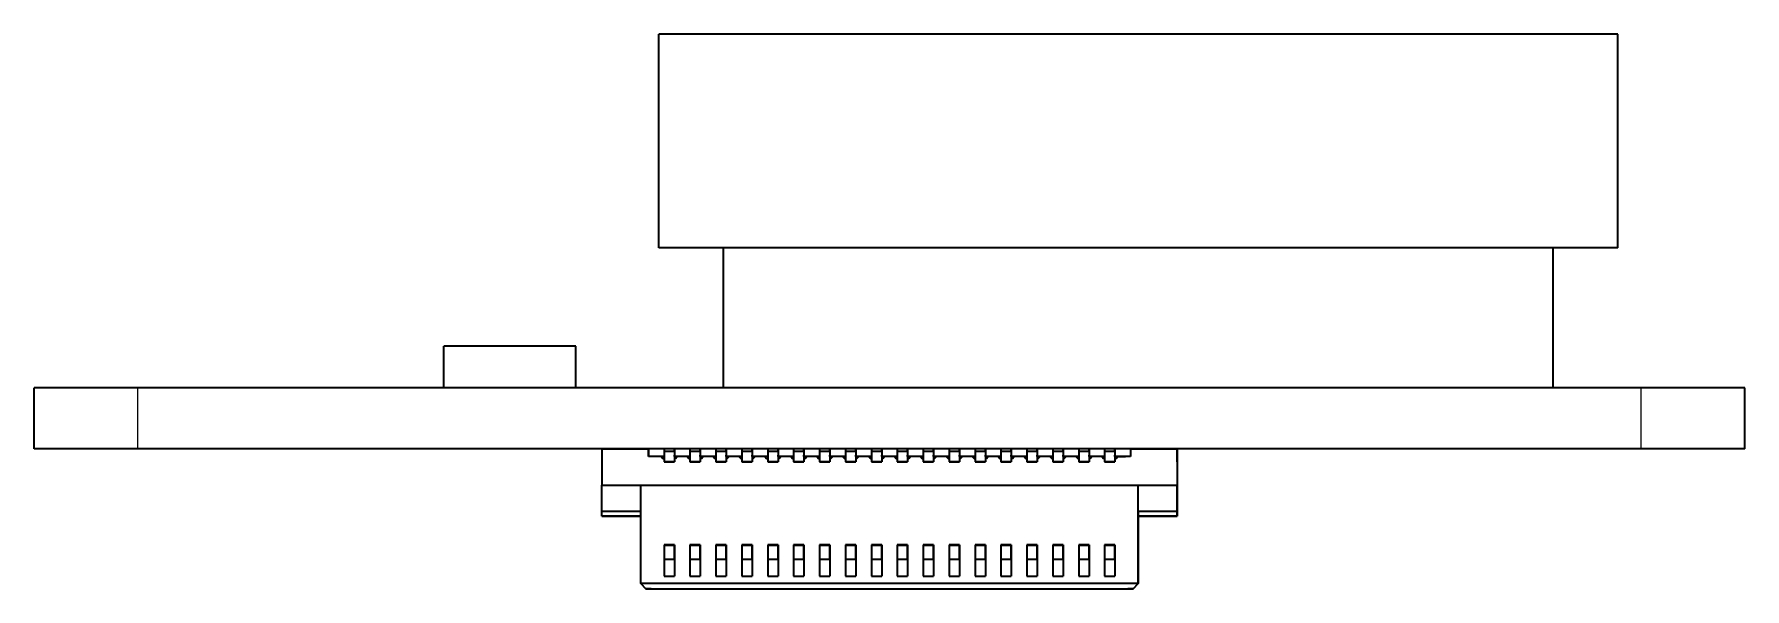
# Model space of a CAD drawing. Extents: x 468 to 804, y 295 to 621.
# Drawn here: x 575.26 to 608.26, y 469.97 to 480.67 of the extents above; entities that cross this region are included whole.
import ezdxf

# ---------------------------------------------------------------- set-up
doc = ezdxf.new("R2010")
doc.units = 0

msp = doc.modelspace()

# ---------------------------------------------------------------- linework, layer by layer
at = {"color": 7, "lineweight": 35, "ltscale": 0.4625}
for p, q in [((605.806, 480.672), (587.306, 480.672)), ((605.806, 476.552), (587.306, 476.552))]:
    msp.add_line(p, q, dxfattribs=at)
at = {"color": 7, "lineweight": 35, "ltscale": 0.103}
for p, q in [((587.306, 476.552), (587.306, 480.672)), ((605.806, 476.552), (605.806, 480.672))]:
    msp.add_line(p, q, dxfattribs=at)
at = {"color": 7, "lineweight": 35, "ltscale": 0.0675}
for p, q in [((588.556, 473.852), (588.556, 476.552)), ((604.556, 473.852), (604.556, 476.552))]:
    msp.add_line(p, q, dxfattribs=at)
at = {"color": 7, "lineweight": 35, "ltscale": 0.02}
for p, q in [((583.156, 473.852), (583.156, 474.652)), ((585.706, 473.852), (585.706, 474.652))]:
    msp.add_line(p, q, dxfattribs=at)
at = {"color": 7, "lineweight": 35, "ltscale": 0.06375}
msp.add_line((585.706, 474.652), (583.156, 474.652), dxfattribs=at)
at = {"color": 7, "lineweight": 35, "ltscale": 0.05}
for p, q in [((577.256, 473.852), (575.256, 473.852)), ((608.256, 473.852), (606.256, 473.852)), ((577.256, 472.672), (575.256, 472.672)), ((608.256, 472.672), (606.256, 472.672))]:
    msp.add_line(p, q, dxfattribs=at)
at = {"color": 7, "lineweight": 35, "ltscale": 0.0295}
for p, q in [((575.256, 472.672), (575.256, 473.852)), ((608.256, 472.672), (608.256, 473.852))]:
    msp.add_line(p, q, dxfattribs=at)
at = {"color": 7, "lineweight": 35}
for p, q in [((606.256, 473.852), (577.256, 473.852)), ((606.256, 472.672), (577.256, 472.672))]:
    msp.add_line(p, q, dxfattribs=at)
at = {"color": 7, "lineweight": 13, "ltscale": 0.0295}
for p, q in [((577.256, 472.672), (577.256, 473.852)), ((606.256, 472.672), (606.256, 473.852))]:
    msp.add_line(p, q, dxfattribs=at)
at = {"color": 7, "lineweight": 35, "ltscale": 0.0175}
for p, q in [((586.206, 472.672), (586.206, 471.972)), ((586.206, 472.672), (586.206, 471.972)), ((597.306, 472.672), (597.306, 471.972)), ((597.306, 472.672), (597.306, 471.972)), ((597.306, 472.672), (597.306, 471.972))]:
    msp.add_line(p, q, dxfattribs=at)
at = {"color": 7, "lineweight": 35, "ltscale": 0.022499}
for p, q in [((586.206, 472.672), (587.106, 472.672)), ((586.206, 472.672), (587.106, 472.672)), ((596.406, 472.672), (597.306, 472.672)), ((596.406, 472.672), (597.306, 472.672))]:
    msp.add_line(p, q, dxfattribs=at)
at = {"color": 7, "lineweight": 35, "ltscale": 0.003751}
for p, q in [((587.106, 472.672), (587.106, 472.522)), ((587.106, 472.522), (587.106, 472.672)), ((587.106, 472.522), (587.106, 472.672)), ((587.106, 472.522), (587.106, 472.672)), ((587.106, 472.672), (587.106, 472.522)), ((596.406, 472.672), (596.406, 472.522)), ((596.406, 472.672), (596.406, 472.522))]:
    msp.add_line(p, q, dxfattribs=at)
at = {"color": 7, "lineweight": 35, "ltscale": 0.00125}
for p, q in [((587.406, 472.672), (587.406, 472.622)), ((587.406, 472.672), (587.406, 472.622)), ((587.606, 472.622), (587.606, 472.672)), ((587.606, 472.622), (587.606, 472.672)), ((587.606, 472.672), (587.606, 472.622)), ((587.906, 472.672), (587.906, 472.622)), ((587.906, 472.672), (587.906, 472.622)), ((588.106, 472.622), (588.106, 472.672)), ((588.106, 472.622), (588.106, 472.672)), ((588.106, 472.672), (588.106, 472.622)), ((588.406, 472.672), (588.406, 472.622)), ((588.406, 472.672), (588.406, 472.622)), ((588.606, 472.622), (588.606, 472.672)), ((588.606, 472.622), (588.606, 472.672)), ((588.606, 472.672), (588.606, 472.622)), ((588.906, 472.672), (588.906, 472.622)), ((588.906, 472.672), (588.906, 472.622)), ((589.106, 472.622), (589.106, 472.672)), ((589.106, 472.622), (589.106, 472.672)), ((589.106, 472.672), (589.106, 472.622)), ((589.406, 472.672), (589.406, 472.622)), ((589.406, 472.672), (589.406, 472.622)), ((589.606, 472.672), (589.606, 472.622)), ((589.606, 472.622), (589.606, 472.672)), ((589.606, 472.622), (589.606, 472.672)), ((589.906, 472.672), (589.906, 472.622)), ((589.906, 472.672), (589.906, 472.622)), ((590.106, 472.672), (590.106, 472.622)), ((590.106, 472.622), (590.106, 472.672)), ((590.106, 472.622), (590.106, 472.672)), ((590.406, 472.672), (590.406, 472.622)), ((590.406, 472.672), (590.406, 472.622)), ((590.606, 472.672), (590.606, 472.622)), ((590.606, 472.622), (590.606, 472.672)), ((590.606, 472.622), (590.606, 472.672)), ((590.906, 472.672), (590.906, 472.622)), ((590.906, 472.672), (590.906, 472.622)), ((591.106, 472.672), (591.106, 472.622)), ((591.106, 472.622), (591.106, 472.672)), ((591.106, 472.622), (591.106, 472.672)), ((591.406, 472.672), (591.406, 472.622)), ((591.406, 472.672), (591.406, 472.622)), ((591.606, 472.622), (591.606, 472.672)), ((591.606, 472.622), (591.606, 472.672)), ((591.606, 472.672), (591.606, 472.622)), ((591.906, 472.672), (591.906, 472.622)), ((591.906, 472.672), (591.906, 472.622)), ((592.106, 472.622), (592.106, 472.672)), ((592.106, 472.622), (592.106, 472.672)), ((592.106, 472.672), (592.106, 472.622)), ((592.406, 472.672), (592.406, 472.622)), ((592.406, 472.672), (592.406, 472.622)), ((592.606, 472.622), (592.606, 472.672)), ((592.606, 472.672), (592.606, 472.622)), ((592.606, 472.622), (592.606, 472.672)), ((592.906, 472.672), (592.906, 472.622)), ((592.906, 472.672), (592.906, 472.622)), ((593.106, 472.672), (593.106, 472.622)), ((593.106, 472.622), (593.106, 472.672)), ((593.106, 472.622), (593.106, 472.672)), ((593.406, 472.672), (593.406, 472.622)), ((593.406, 472.672), (593.406, 472.622)), ((593.606, 472.622), (593.606, 472.672)), ((593.606, 472.622), (593.606, 472.672)), ((593.606, 472.672), (593.606, 472.622)), ((593.906, 472.672), (593.906, 472.622)), ((593.906, 472.672), (593.906, 472.622)), ((594.106, 472.622), (594.106, 472.672)), ((594.106, 472.622), (594.106, 472.672)), ((594.106, 472.672), (594.106, 472.622)), ((594.406, 472.672), (594.406, 472.622)), ((594.406, 472.672), (594.406, 472.622)), ((594.606, 472.622), (594.606, 472.672)), ((594.606, 472.622), (594.606, 472.672)), ((594.606, 472.672), (594.606, 472.622)), ((594.906, 472.672), (594.906, 472.622)), ((594.906, 472.672), (594.906, 472.622)), ((595.106, 472.622), (595.106, 472.672)), ((595.106, 472.622), (595.106, 472.672)), ((595.106, 472.672), (595.106, 472.622)), ((595.406, 472.672), (595.406, 472.622)), ((595.406, 472.672), (595.406, 472.622)), ((595.606, 472.622), (595.606, 472.672)), ((595.606, 472.622), (595.606, 472.672)), ((595.606, 472.672), (595.606, 472.622)), ((595.906, 472.672), (595.906, 472.622)), ((595.906, 472.672), (595.906, 472.622)), ((596.106, 472.622), (596.106, 472.672)), ((596.106, 472.622), (596.106, 472.672)), ((596.106, 472.672), (596.106, 472.622)), ((586.906, 471.372), (586.956, 471.372)), ((586.956, 471.372), (586.906, 471.372)), ((596.606, 471.372), (596.556, 471.372)), ((596.556, 471.372), (596.606, 471.372))]:
    msp.add_line(p, q, dxfattribs=at)
at = {"color": 7, "lineweight": 35, "ltscale": 0.004999}
for p, q in [((587.606, 472.672), (587.406, 472.672)), ((587.606, 472.672), (587.406, 472.672)), ((587.606, 472.622), (587.406, 472.622)), ((587.606, 472.622), (587.406, 472.622)), ((588.106, 472.672), (587.906, 472.672)), ((588.106, 472.672), (587.906, 472.672)), ((588.106, 472.622), (587.906, 472.622)), ((588.106, 472.622), (587.906, 472.622)), ((588.606, 472.672), (588.406, 472.672)), ((588.606, 472.672), (588.406, 472.672)), ((588.606, 472.622), (588.406, 472.622)), ((588.606, 472.622), (588.406, 472.622)), ((589.106, 472.672), (588.906, 472.672)), ((589.106, 472.672), (588.906, 472.672)), ((589.106, 472.622), (588.906, 472.622)), ((589.106, 472.622), (588.906, 472.622)), ((589.606, 472.672), (589.406, 472.672)), ((589.606, 472.672), (589.406, 472.672)), ((589.606, 472.622), (589.406, 472.622)), ((589.606, 472.622), (589.406, 472.622)), ((590.106, 472.672), (589.906, 472.672)), ((590.106, 472.672), (589.906, 472.672)), ((590.106, 472.622), (589.906, 472.622)), ((590.106, 472.622), (589.906, 472.622)), ((590.606, 472.672), (590.406, 472.672)), ((590.606, 472.672), (590.406, 472.672)), ((590.606, 472.622), (590.406, 472.622)), ((590.606, 472.622), (590.406, 472.622)), ((591.106, 472.672), (590.906, 472.672)), ((591.106, 472.672), (590.906, 472.672)), ((591.106, 472.622), (590.906, 472.622)), ((591.106, 472.622), (590.906, 472.622)), ((591.606, 472.672), (591.406, 472.672)), ((591.606, 472.672), (591.406, 472.672)), ((591.606, 472.622), (591.406, 472.622)), ((591.606, 472.622), (591.406, 472.622)), ((592.106, 472.672), (591.906, 472.672)), ((592.106, 472.672), (591.906, 472.672)), ((592.106, 472.622), (591.906, 472.622)), ((592.106, 472.622), (591.906, 472.622)), ((592.606, 472.672), (592.406, 472.672)), ((592.606, 472.672), (592.406, 472.672)), ((592.606, 472.622), (592.406, 472.622)), ((592.606, 472.622), (592.406, 472.622)), ((593.106, 472.672), (592.906, 472.672)), ((593.106, 472.672), (592.906, 472.672)), ((593.106, 472.622), (592.906, 472.622)), ((593.106, 472.622), (592.906, 472.622)), ((593.606, 472.672), (593.406, 472.672)), ((593.606, 472.672), (593.406, 472.672)), ((593.606, 472.622), (593.406, 472.622)), ((593.606, 472.622), (593.406, 472.622)), ((594.106, 472.672), (593.906, 472.672)), ((594.106, 472.672), (593.906, 472.672)), ((594.106, 472.622), (593.906, 472.622)), ((594.106, 472.622), (593.906, 472.622)), ((594.606, 472.672), (594.406, 472.672)), ((594.606, 472.672), (594.406, 472.672)), ((594.606, 472.622), (594.406, 472.622)), ((594.606, 472.622), (594.406, 472.622)), ((595.106, 472.672), (594.906, 472.672)), ((595.106, 472.672), (594.906, 472.672)), ((595.106, 472.622), (594.906, 472.622)), ((595.106, 472.622), (594.906, 472.622)), ((595.606, 472.672), (595.406, 472.672)), ((595.606, 472.672), (595.406, 472.672)), ((595.606, 472.622), (595.406, 472.622)), ((595.606, 472.622), (595.406, 472.622)), ((596.106, 472.672), (595.906, 472.672)), ((596.106, 472.672), (595.906, 472.672)), ((596.106, 472.622), (595.906, 472.622)), ((596.106, 472.622), (595.906, 472.622)), ((587.406, 472.422), (587.606, 472.422)), ((587.606, 472.422), (587.406, 472.422)), ((587.606, 472.422), (587.406, 472.422)), ((587.906, 472.422), (588.106, 472.422)), ((588.106, 472.422), (587.906, 472.422)), ((588.106, 472.422), (587.906, 472.422)), ((588.406, 472.422), (588.606, 472.422)), ((588.606, 472.422), (588.406, 472.422)), ((588.606, 472.422), (588.406, 472.422)), ((588.906, 472.422), (589.106, 472.422)), ((589.106, 472.422), (588.906, 472.422)), ((589.106, 472.422), (588.906, 472.422)), ((589.606, 472.422), (589.406, 472.422)), ((589.606, 472.422), (589.406, 472.422)), ((589.406, 472.422), (589.606, 472.422)), ((590.106, 472.422), (589.906, 472.422)), ((590.106, 472.422), (589.906, 472.422)), ((589.906, 472.422), (590.106, 472.422)), ((590.606, 472.422), (590.406, 472.422)), ((590.606, 472.422), (590.406, 472.422)), ((590.406, 472.422), (590.606, 472.422)), ((591.106, 472.422), (590.906, 472.422)), ((591.106, 472.422), (590.906, 472.422)), ((590.906, 472.422), (591.106, 472.422)), ((591.606, 472.422), (591.406, 472.422)), ((591.606, 472.422), (591.406, 472.422)), ((591.406, 472.422), (591.606, 472.422)), ((592.106, 472.422), (591.906, 472.422)), ((592.106, 472.422), (591.906, 472.422)), ((591.906, 472.422), (592.106, 472.422)), ((592.606, 472.422), (592.406, 472.422)), ((592.606, 472.422), (592.406, 472.422)), ((592.406, 472.422), (592.606, 472.422)), ((593.106, 472.422), (592.906, 472.422)), ((593.106, 472.422), (592.906, 472.422)), ((592.906, 472.422), (593.106, 472.422)), ((593.606, 472.422), (593.406, 472.422)), ((593.606, 472.422), (593.406, 472.422)), ((593.406, 472.422), (593.606, 472.422)), ((594.106, 472.422), (593.906, 472.422)), ((594.106, 472.422), (593.906, 472.422)), ((593.906, 472.422), (594.106, 472.422)), ((594.606, 472.422), (594.406, 472.422)), ((594.606, 472.422), (594.406, 472.422)), ((594.406, 472.422), (594.606, 472.422)), ((595.106, 472.422), (594.906, 472.422)), ((595.106, 472.422), (594.906, 472.422)), ((594.906, 472.422), (595.106, 472.422)), ((595.606, 472.422), (595.406, 472.422)), ((595.606, 472.422), (595.406, 472.422)), ((595.406, 472.422), (595.606, 472.422)), ((596.106, 472.422), (595.906, 472.422)), ((596.106, 472.422), (595.906, 472.422)), ((595.906, 472.422), (596.106, 472.422)), ((587.606, 470.822), (587.406, 470.822)), ((587.606, 470.822), (587.406, 470.822)), ((587.406, 470.816), (587.606, 470.816)), ((587.606, 470.816), (587.406, 470.816)), ((587.606, 470.816), (587.406, 470.816)), ((588.106, 470.822), (587.906, 470.822)), ((588.106, 470.822), (587.906, 470.822)), ((587.906, 470.816), (588.106, 470.816)), ((588.106, 470.816), (587.906, 470.816)), ((588.106, 470.816), (587.906, 470.816)), ((588.606, 470.822), (588.406, 470.822)), ((588.606, 470.822), (588.406, 470.822)), ((588.406, 470.816), (588.606, 470.816)), ((588.606, 470.816), (588.406, 470.816)), ((588.606, 470.816), (588.406, 470.816)), ((589.106, 470.822), (588.906, 470.822)), ((589.106, 470.822), (588.906, 470.822)), ((588.906, 470.816), (589.106, 470.816)), ((589.106, 470.816), (588.906, 470.816)), ((589.106, 470.816), (588.906, 470.816)), ((589.606, 470.822), (589.406, 470.822)), ((589.606, 470.822), (589.406, 470.822)), ((589.406, 470.816), (589.606, 470.816)), ((589.606, 470.816), (589.406, 470.816)), ((589.606, 470.816), (589.406, 470.816)), ((590.106, 470.822), (589.906, 470.822)), ((590.106, 470.822), (589.906, 470.822)), ((589.906, 470.816), (590.106, 470.816)), ((590.106, 470.816), (589.906, 470.816)), ((590.106, 470.816), (589.906, 470.816)), ((590.606, 470.822), (590.406, 470.822)), ((590.606, 470.822), (590.406, 470.822)), ((590.406, 470.816), (590.606, 470.816)), ((590.606, 470.816), (590.406, 470.816)), ((590.606, 470.816), (590.406, 470.816)), ((591.106, 470.822), (590.906, 470.822)), ((591.106, 470.822), (590.906, 470.822)), ((590.906, 470.816), (591.106, 470.816)), ((591.106, 470.816), (590.906, 470.816)), ((591.106, 470.816), (590.906, 470.816)), ((591.606, 470.822), (591.406, 470.822)), ((591.606, 470.822), (591.406, 470.822)), ((591.606, 470.816), (591.406, 470.816)), ((591.606, 470.816), (591.406, 470.816)), ((591.406, 470.816), (591.606, 470.816)), ((592.106, 470.822), (591.906, 470.822)), ((592.106, 470.822), (591.906, 470.822)), ((592.106, 470.816), (591.906, 470.816)), ((592.106, 470.816), (591.906, 470.816)), ((591.906, 470.816), (592.106, 470.816)), ((592.606, 470.822), (592.406, 470.822)), ((592.606, 470.822), (592.406, 470.822)), ((592.606, 470.816), (592.406, 470.816)), ((592.606, 470.816), (592.406, 470.816)), ((592.406, 470.816), (592.606, 470.816)), ((593.106, 470.822), (592.906, 470.822)), ((593.106, 470.822), (592.906, 470.822)), ((593.106, 470.816), (592.906, 470.816)), ((593.106, 470.816), (592.906, 470.816)), ((592.906, 470.816), (593.106, 470.816)), ((593.606, 470.822), (593.406, 470.822)), ((593.606, 470.822), (593.406, 470.822)), ((593.406, 470.816), (593.606, 470.816)), ((593.606, 470.816), (593.406, 470.816)), ((593.606, 470.816), (593.406, 470.816)), ((594.106, 470.822), (593.906, 470.822)), ((594.106, 470.822), (593.906, 470.822)), ((593.906, 470.816), (594.106, 470.816)), ((594.106, 470.816), (593.906, 470.816)), ((594.106, 470.816), (593.906, 470.816)), ((594.606, 470.822), (594.406, 470.822)), ((594.606, 470.822), (594.406, 470.822)), ((594.406, 470.816), (594.606, 470.816)), ((594.606, 470.816), (594.406, 470.816)), ((594.606, 470.816), (594.406, 470.816)), ((595.106, 470.822), (594.906, 470.822)), ((595.106, 470.822), (594.906, 470.822)), ((594.906, 470.816), (595.106, 470.816)), ((595.106, 470.816), (594.906, 470.816)), ((595.106, 470.816), (594.906, 470.816)), ((595.606, 470.822), (595.406, 470.822)), ((595.606, 470.822), (595.406, 470.822)), ((595.406, 470.816), (595.606, 470.816)), ((595.606, 470.816), (595.406, 470.816)), ((595.606, 470.816), (595.406, 470.816)), ((596.106, 470.822), (595.906, 470.822)), ((596.106, 470.822), (595.906, 470.822)), ((595.906, 470.816), (596.106, 470.816)), ((596.106, 470.816), (595.906, 470.816)), ((596.106, 470.816), (595.906, 470.816)), ((587.606, 470.537), (587.406, 470.537)), ((587.606, 470.537), (587.406, 470.537)), ((588.106, 470.537), (587.906, 470.537)), ((588.106, 470.537), (587.906, 470.537)), ((588.606, 470.537), (588.406, 470.537)), ((588.606, 470.537), (588.406, 470.537)), ((589.106, 470.537), (588.906, 470.537)), ((589.106, 470.537), (588.906, 470.537)), ((589.606, 470.537), (589.406, 470.537)), ((589.606, 470.537), (589.406, 470.537)), ((590.106, 470.537), (589.906, 470.537)), ((590.106, 470.537), (589.906, 470.537)), ((590.606, 470.537), (590.406, 470.537)), ((590.606, 470.537), (590.406, 470.537)), ((591.106, 470.537), (590.906, 470.537)), ((591.106, 470.537), (590.906, 470.537)), ((591.606, 470.537), (591.406, 470.537)), ((591.606, 470.537), (591.406, 470.537)), ((592.106, 470.537), (591.906, 470.537)), ((592.106, 470.537), (591.906, 470.537)), ((592.606, 470.537), (592.406, 470.537)), ((592.606, 470.537), (592.406, 470.537)), ((593.106, 470.537), (592.906, 470.537)), ((593.106, 470.537), (592.906, 470.537)), ((593.606, 470.537), (593.406, 470.537)), ((593.606, 470.537), (593.406, 470.537)), ((594.106, 470.537), (593.906, 470.537)), ((594.106, 470.537), (593.906, 470.537)), ((594.606, 470.537), (594.406, 470.537)), ((594.606, 470.537), (594.406, 470.537)), ((595.106, 470.537), (594.906, 470.537)), ((595.106, 470.537), (594.906, 470.537)), ((595.606, 470.537), (595.406, 470.537)), ((595.606, 470.537), (595.406, 470.537)), ((596.106, 470.537), (595.906, 470.537)), ((596.106, 470.537), (595.906, 470.537)), ((587.406, 470.214), (587.606, 470.214)), ((587.406, 470.214), (587.606, 470.214)), ((587.906, 470.214), (588.106, 470.214)), ((587.906, 470.214), (588.106, 470.214)), ((588.406, 470.214), (588.606, 470.214)), ((588.406, 470.214), (588.606, 470.214)), ((588.906, 470.214), (589.106, 470.214)), ((588.906, 470.214), (589.106, 470.214)), ((589.406, 470.214), (589.606, 470.214)), ((589.406, 470.214), (589.606, 470.214)), ((589.906, 470.214), (590.106, 470.214)), ((589.906, 470.214), (590.106, 470.214)), ((590.406, 470.214), (590.606, 470.214)), ((590.406, 470.214), (590.606, 470.214)), ((590.906, 470.214), (591.106, 470.214)), ((590.906, 470.214), (591.106, 470.214)), ((591.406, 470.214), (591.606, 470.214)), ((591.406, 470.214), (591.606, 470.214)), ((591.906, 470.214), (592.106, 470.214)), ((591.906, 470.214), (592.106, 470.214)), ((592.406, 470.214), (592.606, 470.214)), ((592.406, 470.214), (592.606, 470.214)), ((592.906, 470.214), (593.106, 470.214)), ((592.906, 470.214), (593.106, 470.214)), ((593.406, 470.214), (593.606, 470.214)), ((593.406, 470.214), (593.606, 470.214)), ((593.906, 470.214), (594.106, 470.214)), ((593.906, 470.214), (594.106, 470.214)), ((594.406, 470.214), (594.606, 470.214)), ((594.406, 470.214), (594.606, 470.214)), ((594.906, 470.214), (595.106, 470.214)), ((594.906, 470.214), (595.106, 470.214)), ((595.406, 470.214), (595.606, 470.214)), ((595.406, 470.214), (595.606, 470.214)), ((595.906, 470.214), (596.106, 470.214)), ((595.906, 470.214), (596.106, 470.214))]:
    msp.add_line(p, q, dxfattribs=at)
at = {"color": 7, "lineweight": 35, "ltscale": 0.005}
for p, q in [((587.406, 472.622), (587.406, 472.422)), ((587.406, 472.622), (587.406, 472.422)), ((587.606, 472.622), (587.606, 472.422)), ((587.606, 472.622), (587.606, 472.422)), ((587.906, 472.622), (587.906, 472.422)), ((587.906, 472.622), (587.906, 472.422)), ((588.106, 472.622), (588.106, 472.422)), ((588.106, 472.622), (588.106, 472.422)), ((588.406, 472.622), (588.406, 472.422)), ((588.406, 472.622), (588.406, 472.422)), ((588.606, 472.622), (588.606, 472.422)), ((588.606, 472.622), (588.606, 472.422)), ((588.906, 472.622), (588.906, 472.422)), ((588.906, 472.622), (588.906, 472.422)), ((589.106, 472.622), (589.106, 472.422)), ((589.106, 472.622), (589.106, 472.422)), ((589.406, 472.622), (589.406, 472.422)), ((589.406, 472.622), (589.406, 472.422)), ((589.606, 472.622), (589.606, 472.422)), ((589.606, 472.622), (589.606, 472.422)), ((589.906, 472.622), (589.906, 472.422)), ((589.906, 472.622), (589.906, 472.422)), ((590.106, 472.622), (590.106, 472.422)), ((590.106, 472.622), (590.106, 472.422)), ((590.406, 472.622), (590.406, 472.422)), ((590.406, 472.622), (590.406, 472.422)), ((590.606, 472.622), (590.606, 472.422)), ((590.606, 472.622), (590.606, 472.422)), ((590.906, 472.622), (590.906, 472.422)), ((590.906, 472.622), (590.906, 472.422)), ((591.106, 472.622), (591.106, 472.422)), ((591.106, 472.622), (591.106, 472.422)), ((591.406, 472.622), (591.406, 472.422)), ((591.406, 472.622), (591.406, 472.422)), ((591.606, 472.622), (591.606, 472.422)), ((591.606, 472.622), (591.606, 472.422)), ((591.906, 472.622), (591.906, 472.422)), ((591.906, 472.622), (591.906, 472.422)), ((592.106, 472.622), (592.106, 472.422)), ((592.106, 472.622), (592.106, 472.422)), ((592.406, 472.622), (592.406, 472.422)), ((592.406, 472.622), (592.406, 472.422)), ((592.606, 472.622), (592.606, 472.422)), ((592.606, 472.622), (592.606, 472.422)), ((592.906, 472.622), (592.906, 472.422)), ((592.906, 472.622), (592.906, 472.422)), ((593.106, 472.622), (593.106, 472.422)), ((593.106, 472.622), (593.106, 472.422)), ((593.406, 472.622), (593.406, 472.422)), ((593.406, 472.622), (593.406, 472.422)), ((593.606, 472.622), (593.606, 472.422)), ((593.606, 472.622), (593.606, 472.422)), ((593.906, 472.622), (593.906, 472.422)), ((593.906, 472.622), (593.906, 472.422)), ((594.106, 472.622), (594.106, 472.422)), ((594.106, 472.622), (594.106, 472.422)), ((594.406, 472.622), (594.406, 472.422)), ((594.406, 472.622), (594.406, 472.422)), ((594.606, 472.622), (594.606, 472.422)), ((594.606, 472.622), (594.606, 472.422)), ((594.906, 472.622), (594.906, 472.422)), ((594.906, 472.622), (594.906, 472.422)), ((595.106, 472.622), (595.106, 472.422)), ((595.106, 472.622), (595.106, 472.422)), ((595.406, 472.622), (595.406, 472.422)), ((595.406, 472.622), (595.406, 472.422)), ((595.606, 472.622), (595.606, 472.422)), ((595.606, 472.622), (595.606, 472.422)), ((595.906, 472.622), (595.906, 472.422)), ((595.906, 472.622), (595.906, 472.422)), ((596.106, 472.622), (596.106, 472.422)), ((596.106, 472.622), (596.106, 472.422))]:
    msp.add_line(p, q, dxfattribs=at)
at = {"color": 7, "lineweight": 35, "ltscale": 0.003038}
for p, q in [((587.606, 472.672), (587.606, 472.55)), ((587.606, 472.672), (587.606, 472.55)), ((588.106, 472.672), (588.106, 472.55)), ((588.106, 472.672), (588.106, 472.55)), ((588.606, 472.672), (588.606, 472.55)), ((588.606, 472.672), (588.606, 472.55)), ((589.106, 472.672), (589.106, 472.55)), ((589.106, 472.672), (589.106, 472.55)), ((589.606, 472.672), (589.606, 472.55)), ((589.606, 472.672), (589.606, 472.55)), ((590.106, 472.672), (590.106, 472.55)), ((590.106, 472.672), (590.106, 472.55)), ((590.606, 472.672), (590.606, 472.55)), ((590.606, 472.672), (590.606, 472.55)), ((591.106, 472.672), (591.106, 472.55)), ((591.106, 472.672), (591.106, 472.55)), ((591.606, 472.672), (591.606, 472.55)), ((591.606, 472.672), (591.606, 472.55)), ((592.106, 472.672), (592.106, 472.55)), ((592.106, 472.672), (592.106, 472.55)), ((592.606, 472.672), (592.606, 472.55)), ((592.606, 472.672), (592.606, 472.55)), ((593.106, 472.672), (593.106, 472.55)), ((593.106, 472.672), (593.106, 472.55)), ((593.606, 472.672), (593.606, 472.55)), ((593.606, 472.672), (593.606, 472.55)), ((594.106, 472.672), (594.106, 472.55)), ((594.106, 472.672), (594.106, 472.55)), ((594.606, 472.672), (594.606, 472.55)), ((594.606, 472.672), (594.606, 472.55)), ((595.106, 472.672), (595.106, 472.55)), ((595.106, 472.672), (595.106, 472.55)), ((595.606, 472.672), (595.606, 472.55)), ((595.606, 472.672), (595.606, 472.55)), ((596.106, 472.672), (596.106, 472.55)), ((596.106, 472.672), (596.106, 472.55))]:
    msp.add_line(p, q, dxfattribs=at)
at = {"color": 7, "lineweight": 35, "ltscale": 0.002502}
for p, q in [((587.606, 472.622), (587.606, 472.521)), ((594.106, 472.622), (594.106, 472.521)), ((595.106, 472.622), (595.106, 472.521)), ((595.606, 472.622), (595.606, 472.521)), ((596.106, 472.622), (596.106, 472.521))]:
    msp.add_line(p, q, dxfattribs=at)
at = {"color": 7, "lineweight": 35, "ltscale": 0.0025}
for p, q in [((588.106, 472.622), (588.106, 472.522)), ((588.606, 472.622), (588.606, 472.522)), ((589.106, 472.622), (589.106, 472.522)), ((589.606, 472.622), (589.606, 472.522)), ((590.106, 472.622), (590.106, 472.522)), ((590.606, 472.622), (590.606, 472.522)), ((591.106, 472.622), (591.106, 472.522)), ((591.606, 472.622), (591.606, 472.522)), ((592.106, 472.622), (592.106, 472.522)), ((592.606, 472.622), (592.606, 472.522)), ((593.106, 472.622), (593.106, 472.522)), ((586.206, 471.372), (586.206, 471.472)), ((586.206, 471.372), (586.206, 471.472)), ((596.556, 471.472), (596.556, 471.372)), ((597.306, 471.472), (597.306, 471.372)), ((597.306, 471.472), (597.306, 471.372)), ((597.306, 471.372), (597.306, 471.472))]:
    msp.add_line(p, q, dxfattribs=at)
at = {"color": 7, "lineweight": 35, "ltscale": 0.002503}
for p, q in [((593.606, 472.622), (593.606, 472.521)), ((594.606, 472.622), (594.606, 472.521))]:
    msp.add_line(p, q, dxfattribs=at)
at = {"color": 7, "lineweight": 35, "ltscale": 0.00625}
for p, q in [((597.306, 472.672), (597.306, 472.422)), ((597.306, 472.422), (597.306, 472.672))]:
    msp.add_line(p, q, dxfattribs=at)
at = {"color": 7, "lineweight": 35, "ltscale": 0.006125}
for p, q in [((587.351, 472.522), (587.106, 472.522)), ((587.351, 472.522), (587.106, 472.522)), ((596.406, 472.522), (596.161, 472.522)), ((596.406, 472.522), (596.161, 472.522))]:
    msp.add_line(p, q, dxfattribs=at)
at = {"color": 7, "lineweight": 35, "ltscale": 0.001376}
for p, q in [((587.406, 472.522), (587.351, 472.522)), ((587.406, 472.522), (587.351, 472.522)), ((587.661, 472.522), (587.606, 472.522)), ((587.661, 472.522), (587.606, 472.522)), ((587.906, 472.522), (587.851, 472.522)), ((587.906, 472.522), (587.851, 472.522)), ((588.161, 472.522), (588.106, 472.522)), ((588.161, 472.522), (588.106, 472.522)), ((588.406, 472.522), (588.351, 472.522)), ((588.406, 472.522), (588.351, 472.522)), ((588.661, 472.522), (588.606, 472.522)), ((588.661, 472.522), (588.606, 472.522)), ((588.906, 472.522), (588.851, 472.522)), ((588.906, 472.522), (588.851, 472.522)), ((589.161, 472.522), (589.106, 472.522)), ((589.161, 472.522), (589.106, 472.522)), ((589.406, 472.522), (589.351, 472.522)), ((589.406, 472.522), (589.351, 472.522)), ((589.661, 472.522), (589.606, 472.522)), ((589.661, 472.522), (589.606, 472.522)), ((589.906, 472.522), (589.851, 472.522)), ((589.906, 472.522), (589.851, 472.522)), ((590.161, 472.522), (590.106, 472.522)), ((590.161, 472.522), (590.106, 472.522)), ((590.406, 472.522), (590.351, 472.522)), ((590.406, 472.522), (590.351, 472.522)), ((590.661, 472.522), (590.606, 472.522)), ((590.661, 472.522), (590.606, 472.522)), ((590.906, 472.522), (590.851, 472.522)), ((590.906, 472.522), (590.851, 472.522)), ((591.161, 472.522), (591.106, 472.522)), ((591.161, 472.522), (591.106, 472.522)), ((591.406, 472.522), (591.351, 472.522)), ((591.406, 472.522), (591.351, 472.522)), ((591.661, 472.522), (591.606, 472.522)), ((591.661, 472.522), (591.606, 472.522)), ((591.906, 472.522), (591.851, 472.522)), ((591.906, 472.522), (591.851, 472.522)), ((592.161, 472.522), (592.106, 472.522)), ((592.161, 472.522), (592.106, 472.522)), ((592.406, 472.522), (592.351, 472.522)), ((592.406, 472.522), (592.351, 472.522)), ((592.661, 472.522), (592.606, 472.522)), ((592.661, 472.522), (592.606, 472.522)), ((592.906, 472.522), (592.851, 472.522)), ((592.906, 472.522), (592.851, 472.522)), ((593.161, 472.522), (593.106, 472.522)), ((593.161, 472.522), (593.106, 472.522)), ((593.406, 472.522), (593.351, 472.522)), ((593.406, 472.522), (593.351, 472.522)), ((593.661, 472.522), (593.606, 472.522)), ((593.661, 472.522), (593.606, 472.522)), ((593.906, 472.522), (593.851, 472.522)), ((593.906, 472.522), (593.851, 472.522)), ((594.161, 472.522), (594.106, 472.522)), ((594.161, 472.522), (594.106, 472.522)), ((594.406, 472.522), (594.351, 472.522)), ((594.406, 472.522), (594.351, 472.522)), ((594.661, 472.522), (594.606, 472.522)), ((594.661, 472.522), (594.606, 472.522)), ((594.906, 472.522), (594.851, 472.522)), ((594.906, 472.522), (594.851, 472.522)), ((595.161, 472.522), (595.106, 472.522)), ((595.161, 472.522), (595.106, 472.522)), ((595.406, 472.522), (595.351, 472.522)), ((595.406, 472.522), (595.351, 472.522)), ((595.661, 472.522), (595.606, 472.522)), ((595.661, 472.522), (595.606, 472.522)), ((595.906, 472.522), (595.851, 472.522)), ((595.906, 472.522), (595.851, 472.522)), ((596.161, 472.522), (596.106, 472.522)), ((596.161, 472.522), (596.106, 472.522))]:
    msp.add_line(p, q, dxfattribs=at)
at = {"color": 7, "lineweight": 35, "ltscale": 0.001238}
for p, q in [((587.351, 472.522), (587.386, 472.487)), ((587.351, 472.522), (587.386, 472.487)), ((587.626, 472.487), (587.661, 472.522)), ((587.626, 472.487), (587.661, 472.522)), ((587.851, 472.522), (587.886, 472.487)), ((587.851, 472.522), (587.886, 472.487)), ((588.126, 472.487), (588.161, 472.522)), ((588.126, 472.487), (588.161, 472.522)), ((588.351, 472.522), (588.386, 472.487)), ((588.351, 472.522), (588.386, 472.487)), ((588.626, 472.487), (588.661, 472.522)), ((588.626, 472.487), (588.661, 472.522)), ((588.851, 472.522), (588.886, 472.487)), ((588.851, 472.522), (588.886, 472.487)), ((589.126, 472.487), (589.161, 472.522)), ((589.126, 472.487), (589.161, 472.522)), ((589.351, 472.522), (589.386, 472.487)), ((589.351, 472.522), (589.386, 472.487)), ((589.626, 472.487), (589.661, 472.522)), ((589.626, 472.487), (589.661, 472.522)), ((589.851, 472.522), (589.886, 472.487)), ((589.851, 472.522), (589.886, 472.487)), ((590.126, 472.487), (590.161, 472.522)), ((590.126, 472.487), (590.161, 472.522)), ((590.351, 472.522), (590.386, 472.487)), ((590.351, 472.522), (590.386, 472.487)), ((590.626, 472.487), (590.661, 472.522)), ((590.626, 472.487), (590.661, 472.522)), ((590.851, 472.522), (590.886, 472.487)), ((590.851, 472.522), (590.886, 472.487)), ((591.126, 472.487), (591.161, 472.522)), ((591.126, 472.487), (591.161, 472.522)), ((591.351, 472.522), (591.386, 472.487)), ((591.351, 472.522), (591.386, 472.487)), ((591.626, 472.487), (591.661, 472.522)), ((591.626, 472.487), (591.661, 472.522)), ((591.851, 472.522), (591.886, 472.487)), ((591.851, 472.522), (591.886, 472.487)), ((592.126, 472.487), (592.161, 472.522)), ((592.126, 472.487), (592.161, 472.522)), ((592.351, 472.522), (592.386, 472.487)), ((592.351, 472.522), (592.386, 472.487)), ((592.626, 472.487), (592.661, 472.522)), ((592.626, 472.487), (592.661, 472.522)), ((592.851, 472.522), (592.886, 472.487)), ((592.851, 472.522), (592.886, 472.487)), ((593.126, 472.487), (593.161, 472.522)), ((593.126, 472.487), (593.161, 472.522)), ((593.351, 472.522), (593.386, 472.487)), ((593.351, 472.522), (593.386, 472.487)), ((593.626, 472.487), (593.661, 472.522)), ((593.626, 472.487), (593.661, 472.522)), ((593.851, 472.522), (593.886, 472.487)), ((593.851, 472.522), (593.886, 472.487)), ((594.126, 472.487), (594.161, 472.522)), ((594.126, 472.487), (594.161, 472.522)), ((594.351, 472.522), (594.386, 472.487)), ((594.351, 472.522), (594.386, 472.487)), ((594.626, 472.487), (594.661, 472.522)), ((594.626, 472.487), (594.661, 472.522)), ((594.851, 472.522), (594.886, 472.487)), ((594.851, 472.522), (594.886, 472.487)), ((595.126, 472.487), (595.161, 472.522)), ((595.126, 472.487), (595.161, 472.522)), ((595.351, 472.522), (595.386, 472.487)), ((595.351, 472.522), (595.386, 472.487)), ((595.626, 472.487), (595.661, 472.522)), ((595.626, 472.487), (595.661, 472.522)), ((595.851, 472.522), (595.886, 472.487)), ((595.851, 472.522), (595.886, 472.487)), ((596.126, 472.487), (596.161, 472.522)), ((596.126, 472.487), (596.161, 472.522))]:
    msp.add_line(p, q, dxfattribs=at)
at = {"color": 7, "lineweight": 35, "ltscale": 0.00127}
for p, q in [((587.351, 472.522), (587.388, 472.487)), ((587.661, 472.522), (587.624, 472.487)), ((587.851, 472.522), (587.888, 472.487)), ((588.388, 472.487), (588.351, 472.522)), ((588.351, 472.522), (588.388, 472.487)), ((593.624, 472.487), (593.661, 472.522)), ((593.661, 472.522), (593.624, 472.487)), ((594.161, 472.522), (594.124, 472.487)), ((594.624, 472.487), (594.661, 472.522)), ((595.161, 472.522), (595.124, 472.487)), ((595.351, 472.522), (595.388, 472.487)), ((595.388, 472.487), (595.351, 472.522)), ((595.851, 472.522), (595.888, 472.487)), ((595.888, 472.487), (595.851, 472.522))]:
    msp.add_line(p, q, dxfattribs=at)
at = {"color": 7, "lineweight": 35, "ltscale": 0.000366846}
for p, q in [((587.386, 472.487), (587.375, 472.497)), ((587.886, 472.487), (587.875, 472.497)), ((593.886, 472.487), (593.875, 472.497)), ((594.886, 472.487), (594.875, 472.497))]:
    msp.add_line(p, q, dxfattribs=at)
at = {"color": 7, "lineweight": 35, "ltscale": 0.000500488}
for p, q in [((587.386, 472.487), (587.406, 472.487)), ((587.386, 472.487), (587.406, 472.487)), ((587.606, 472.487), (587.626, 472.487)), ((587.606, 472.487), (587.626, 472.487)), ((587.886, 472.487), (587.906, 472.487)), ((587.886, 472.487), (587.906, 472.487)), ((588.106, 472.487), (588.126, 472.487)), ((588.106, 472.487), (588.126, 472.487)), ((588.386, 472.487), (588.406, 472.487)), ((588.386, 472.487), (588.406, 472.487)), ((588.606, 472.487), (588.626, 472.487)), ((588.606, 472.487), (588.626, 472.487)), ((588.886, 472.487), (588.906, 472.487)), ((588.886, 472.487), (588.906, 472.487)), ((589.106, 472.487), (589.126, 472.487)), ((589.106, 472.487), (589.126, 472.487)), ((589.386, 472.487), (589.406, 472.487)), ((589.386, 472.487), (589.406, 472.487)), ((589.606, 472.487), (589.626, 472.487)), ((589.606, 472.487), (589.626, 472.487)), ((589.886, 472.487), (589.906, 472.487)), ((589.886, 472.487), (589.906, 472.487)), ((590.106, 472.487), (590.126, 472.487)), ((590.106, 472.487), (590.126, 472.487)), ((590.386, 472.487), (590.406, 472.487)), ((590.386, 472.487), (590.406, 472.487)), ((590.606, 472.487), (590.626, 472.487)), ((590.606, 472.487), (590.626, 472.487)), ((590.886, 472.487), (590.906, 472.487)), ((590.886, 472.487), (590.906, 472.487)), ((591.106, 472.487), (591.126, 472.487)), ((591.106, 472.487), (591.126, 472.487)), ((591.386, 472.487), (591.406, 472.487)), ((591.386, 472.487), (591.406, 472.487)), ((591.606, 472.487), (591.626, 472.487)), ((591.606, 472.487), (591.626, 472.487)), ((591.886, 472.487), (591.906, 472.487)), ((591.886, 472.487), (591.906, 472.487)), ((592.106, 472.487), (592.126, 472.487)), ((592.106, 472.487), (592.126, 472.487)), ((592.386, 472.487), (592.406, 472.487)), ((592.386, 472.487), (592.406, 472.487)), ((592.606, 472.487), (592.626, 472.487)), ((592.606, 472.487), (592.626, 472.487)), ((592.886, 472.487), (592.906, 472.487)), ((592.886, 472.487), (592.906, 472.487)), ((593.106, 472.487), (593.126, 472.487)), ((593.106, 472.487), (593.126, 472.487)), ((593.386, 472.487), (593.406, 472.487)), ((593.386, 472.487), (593.406, 472.487)), ((593.606, 472.487), (593.626, 472.487)), ((593.606, 472.487), (593.626, 472.487)), ((593.886, 472.487), (593.906, 472.487)), ((593.886, 472.487), (593.906, 472.487)), ((594.106, 472.487), (594.126, 472.487)), ((594.106, 472.487), (594.126, 472.487)), ((594.386, 472.487), (594.406, 472.487)), ((594.386, 472.487), (594.406, 472.487)), ((594.606, 472.487), (594.626, 472.487)), ((594.606, 472.487), (594.626, 472.487)), ((594.886, 472.487), (594.906, 472.487)), ((594.886, 472.487), (594.906, 472.487)), ((595.106, 472.487), (595.126, 472.487)), ((595.106, 472.487), (595.126, 472.487)), ((595.386, 472.487), (595.406, 472.487)), ((595.386, 472.487), (595.406, 472.487)), ((595.606, 472.487), (595.626, 472.487)), ((595.606, 472.487), (595.626, 472.487)), ((595.886, 472.487), (595.906, 472.487)), ((595.886, 472.487), (595.906, 472.487)), ((596.106, 472.487), (596.126, 472.487)), ((596.106, 472.487), (596.126, 472.487))]:
    msp.add_line(p, q, dxfattribs=at)
at = {"color": 7, "lineweight": 35, "ltscale": 0.000874414}
for p, q in [((587.406, 472.522), (587.405, 472.487)), ((587.906, 472.522), (587.905, 472.487)), ((588.406, 472.522), (588.405, 472.487)), ((593.606, 472.522), (593.606, 472.487)), ((594.606, 472.522), (594.606, 472.487)), ((595.406, 472.522), (595.405, 472.487)), ((595.906, 472.522), (595.905, 472.487))]:
    msp.add_line(p, q, dxfattribs=at)
at = {"color": 7, "lineweight": 35, "ltscale": 0.000712585}
for p, q in [((587.606, 472.55), (587.606, 472.522)), ((587.606, 472.522), (587.606, 472.55)), ((588.106, 472.55), (588.106, 472.522)), ((588.106, 472.522), (588.106, 472.55)), ((588.606, 472.55), (588.606, 472.522)), ((588.606, 472.522), (588.606, 472.55)), ((589.106, 472.55), (589.106, 472.522)), ((589.106, 472.522), (589.106, 472.55)), ((589.606, 472.522), (589.606, 472.55)), ((589.606, 472.55), (589.606, 472.522)), ((590.106, 472.522), (590.106, 472.55)), ((590.106, 472.55), (590.106, 472.522)), ((590.606, 472.522), (590.606, 472.55)), ((590.606, 472.55), (590.606, 472.522)), ((591.106, 472.522), (591.106, 472.55)), ((591.106, 472.55), (591.106, 472.522)), ((591.606, 472.55), (591.606, 472.522)), ((591.606, 472.522), (591.606, 472.55)), ((592.106, 472.55), (592.106, 472.522)), ((592.106, 472.522), (592.106, 472.55)), ((592.606, 472.55), (592.606, 472.522)), ((592.606, 472.522), (592.606, 472.55)), ((593.106, 472.522), (593.106, 472.55)), ((593.106, 472.55), (593.106, 472.522)), ((593.606, 472.55), (593.606, 472.522)), ((593.606, 472.522), (593.606, 472.55)), ((594.106, 472.55), (594.106, 472.522)), ((594.106, 472.522), (594.106, 472.55)), ((594.606, 472.55), (594.606, 472.522)), ((594.606, 472.522), (594.606, 472.55)), ((595.106, 472.55), (595.106, 472.522)), ((595.106, 472.522), (595.106, 472.55)), ((595.606, 472.55), (595.606, 472.522)), ((595.606, 472.522), (595.606, 472.55)), ((596.106, 472.55), (596.106, 472.522)), ((596.106, 472.522), (596.106, 472.55))]:
    msp.add_line(p, q, dxfattribs=at)
at = {"color": 7, "lineweight": 35, "ltscale": 0.000874329}
for p, q in [((587.606, 472.522), (587.606, 472.487)), ((588.106, 472.522), (588.106, 472.487)), ((588.606, 472.522), (588.606, 472.487)), ((589.106, 472.522), (589.106, 472.487)), ((589.606, 472.522), (589.606, 472.487)), ((590.106, 472.522), (590.106, 472.487)), ((590.606, 472.522), (590.606, 472.487)), ((591.106, 472.522), (591.106, 472.487)), ((591.606, 472.522), (591.606, 472.487)), ((592.106, 472.522), (592.106, 472.487)), ((592.606, 472.522), (592.606, 472.487)), ((593.106, 472.522), (593.106, 472.487)), ((594.106, 472.522), (594.106, 472.487)), ((595.106, 472.522), (595.106, 472.487)), ((595.606, 472.522), (595.606, 472.487)), ((596.106, 472.522), (596.106, 472.487))]:
    msp.add_line(p, q, dxfattribs=at)
at = {"color": 7, "lineweight": 35, "ltscale": 0.001625}
for p, q in [((587.606, 472.487), (587.606, 472.422)), ((588.106, 472.487), (588.106, 472.422)), ((588.606, 472.487), (588.606, 472.422)), ((589.106, 472.487), (589.106, 472.422)), ((589.606, 472.487), (589.606, 472.422)), ((590.106, 472.487), (590.106, 472.422)), ((590.606, 472.487), (590.606, 472.422)), ((591.106, 472.487), (591.106, 472.422)), ((591.606, 472.487), (591.606, 472.422)), ((592.106, 472.487), (592.106, 472.422)), ((592.606, 472.487), (592.606, 472.422)), ((593.106, 472.487), (593.106, 472.422)), ((593.606, 472.487), (593.606, 472.422)), ((594.106, 472.487), (594.106, 472.422)), ((594.606, 472.487), (594.606, 472.422)), ((595.106, 472.487), (595.106, 472.422)), ((595.606, 472.487), (595.606, 472.422)), ((596.106, 472.487), (596.106, 472.422))]:
    msp.add_line(p, q, dxfattribs=at)
at = {"color": 7, "lineweight": 35, "ltscale": 0.004749}
for p, q in [((587.851, 472.522), (587.661, 472.522)), ((587.851, 472.522), (587.661, 472.522)), ((588.351, 472.522), (588.161, 472.522)), ((588.351, 472.522), (588.161, 472.522)), ((588.851, 472.522), (588.661, 472.522)), ((588.851, 472.522), (588.661, 472.522)), ((589.351, 472.522), (589.161, 472.522)), ((589.351, 472.522), (589.161, 472.522)), ((589.851, 472.522), (589.661, 472.522)), ((589.851, 472.522), (589.661, 472.522)), ((590.351, 472.522), (590.161, 472.522)), ((590.351, 472.522), (590.161, 472.522)), ((590.851, 472.522), (590.661, 472.522)), ((590.851, 472.522), (590.661, 472.522)), ((591.351, 472.522), (591.161, 472.522)), ((591.351, 472.522), (591.161, 472.522)), ((591.851, 472.522), (591.661, 472.522)), ((591.851, 472.522), (591.661, 472.522)), ((592.351, 472.522), (592.161, 472.522)), ((592.351, 472.522), (592.161, 472.522)), ((592.851, 472.522), (592.661, 472.522)), ((592.851, 472.522), (592.661, 472.522)), ((593.351, 472.522), (593.161, 472.522)), ((593.351, 472.522), (593.161, 472.522)), ((593.851, 472.522), (593.661, 472.522)), ((593.851, 472.522), (593.661, 472.522)), ((594.351, 472.522), (594.161, 472.522)), ((594.351, 472.522), (594.161, 472.522)), ((594.851, 472.522), (594.661, 472.522)), ((594.851, 472.522), (594.661, 472.522)), ((595.351, 472.522), (595.161, 472.522)), ((595.351, 472.522), (595.161, 472.522)), ((595.851, 472.522), (595.661, 472.522)), ((595.851, 472.522), (595.661, 472.522))]:
    msp.add_line(p, q, dxfattribs=at)
at = {"color": 7, "lineweight": 35, "ltscale": 0.0004769}
for p, q in [((588.872, 472.5), (588.886, 472.487)), ((589.372, 472.5), (589.386, 472.487)), ((589.872, 472.5), (589.886, 472.487)), ((590.372, 472.5), (590.386, 472.487)), ((590.872, 472.5), (590.886, 472.487)), ((591.372, 472.5), (591.386, 472.487)), ((591.872, 472.5), (591.886, 472.487)), ((592.372, 472.5), (592.386, 472.487)), ((592.872, 472.5), (592.886, 472.487)), ((593.872, 472.5), (593.886, 472.487)), ((594.872, 472.5), (594.886, 472.487))]:
    msp.add_line(p, q, dxfattribs=at)
at = {"color": 7, "lineweight": 35, "ltscale": 0.000578322}
for p, q in [((593.369, 472.503), (593.386, 472.487)), ((594.369, 472.503), (594.386, 472.487))]:
    msp.add_line(p, q, dxfattribs=at)
at = {"color": 7, "lineweight": 35, "ltscale": 0.003624}
msp.add_line((596.161, 472.522), (596.306, 472.522), dxfattribs=at)
at = {"color": 7, "lineweight": 35, "ltscale": 0.0125}
for p, q in [((586.206, 471.472), (586.206, 471.972)), ((586.206, 471.472), (586.206, 471.972)), ((596.556, 471.472), (596.556, 471.972)), ((597.306, 471.972), (597.306, 471.472)), ((597.306, 471.472), (597.306, 471.972)), ((597.306, 471.972), (597.306, 471.472))]:
    msp.add_line(p, q, dxfattribs=at)
at = {"color": 7, "lineweight": 35, "ltscale": 0.277499}
msp.add_line((586.206, 471.972), (597.306, 471.972), dxfattribs=at)
msp.add_line((586.206, 471.972), (597.306, 471.972), dxfattribs=at)
at = {"color": 7, "lineweight": 35, "ltscale": 0.01875}
for p, q in [((586.206, 471.972), (586.956, 471.972)), ((596.556, 471.972), (597.306, 471.972)), ((586.206, 471.472), (586.956, 471.472)), ((586.206, 471.472), (586.956, 471.472)), ((586.956, 471.372), (586.206, 471.372)), ((586.206, 471.372), (586.956, 471.372)), ((586.206, 471.372), (586.956, 471.372)), ((596.556, 471.472), (597.306, 471.472)), ((596.556, 471.472), (597.306, 471.472)), ((596.556, 471.372), (597.306, 471.372)), ((596.556, 471.372), (597.306, 471.372)), ((597.306, 471.372), (596.556, 471.372))]:
    msp.add_line(p, q, dxfattribs=at)
at = {"color": 7, "lineweight": 35, "ltscale": 0.239999}
for p, q in [((586.956, 471.972), (596.556, 471.972)), ((596.556, 470.072), (586.956, 470.072)), ((596.556, 470.072), (586.956, 470.072))]:
    msp.add_line(p, q, dxfattribs=at)
at = {"color": 7, "lineweight": 35, "ltscale": 0.0475}
for p, q in [((586.956, 470.072), (586.956, 471.972)), ((586.956, 470.072), (586.956, 471.972)), ((596.556, 470.072), (596.556, 471.972)), ((596.556, 470.072), (596.556, 471.972))]:
    msp.add_line(p, q, dxfattribs=at)
at = {"color": 7, "lineweight": 35, "ltscale": 0.0325}
for p, q in [((596.556, 471.372), (596.556, 470.072)), ((596.556, 470.072), (596.556, 471.372)), ((596.556, 470.072), (596.556, 471.372))]:
    msp.add_line(p, q, dxfattribs=at)
at = {"color": 7, "lineweight": 35, "ltscale": 0.000137329}
for p, q in [((587.406, 470.822), (587.406, 470.816)), ((587.606, 470.822), (587.606, 470.816)), ((587.906, 470.822), (587.906, 470.816)), ((588.106, 470.822), (588.106, 470.816)), ((588.406, 470.822), (588.406, 470.816)), ((588.606, 470.822), (588.606, 470.816)), ((588.906, 470.822), (588.906, 470.816)), ((589.106, 470.822), (589.106, 470.816)), ((589.406, 470.822), (589.406, 470.816)), ((589.606, 470.822), (589.606, 470.816)), ((589.906, 470.822), (589.906, 470.816)), ((590.106, 470.822), (590.106, 470.816)), ((590.406, 470.822), (590.406, 470.816)), ((590.606, 470.822), (590.606, 470.816)), ((590.906, 470.822), (590.906, 470.816)), ((591.106, 470.822), (591.106, 470.816)), ((591.406, 470.822), (591.406, 470.816)), ((591.606, 470.822), (591.606, 470.816)), ((591.906, 470.822), (591.906, 470.816)), ((592.106, 470.822), (592.106, 470.816)), ((592.406, 470.822), (592.406, 470.816)), ((592.606, 470.822), (592.606, 470.816)), ((592.906, 470.822), (592.906, 470.816)), ((593.106, 470.822), (593.106, 470.816)), ((593.406, 470.822), (593.406, 470.816)), ((593.606, 470.822), (593.606, 470.816)), ((593.906, 470.822), (593.906, 470.816)), ((594.106, 470.822), (594.106, 470.816)), ((594.406, 470.822), (594.406, 470.816)), ((594.606, 470.822), (594.606, 470.816)), ((594.906, 470.822), (594.906, 470.816)), ((595.106, 470.822), (595.106, 470.816)), ((595.406, 470.822), (595.406, 470.816)), ((595.606, 470.822), (595.606, 470.816)), ((595.906, 470.822), (595.906, 470.816)), ((596.106, 470.822), (596.106, 470.816))]:
    msp.add_line(p, q, dxfattribs=at)
at = {"color": 7, "lineweight": 35, "ltscale": 0.000136566}
for p, q in [((587.406, 470.822), (587.406, 470.816)), ((587.606, 470.822), (587.606, 470.816)), ((587.906, 470.822), (587.906, 470.816)), ((588.106, 470.822), (588.106, 470.816)), ((588.406, 470.822), (588.406, 470.816)), ((588.606, 470.822), (588.606, 470.816)), ((588.906, 470.822), (588.906, 470.816)), ((589.106, 470.822), (589.106, 470.816)), ((589.406, 470.822), (589.406, 470.816)), ((589.606, 470.822), (589.606, 470.816)), ((589.906, 470.822), (589.906, 470.816)), ((590.106, 470.822), (590.106, 470.816)), ((590.406, 470.822), (590.406, 470.816)), ((590.606, 470.822), (590.606, 470.816)), ((590.906, 470.822), (590.906, 470.816)), ((591.106, 470.822), (591.106, 470.816)), ((591.406, 470.822), (591.406, 470.816)), ((591.606, 470.822), (591.606, 470.816)), ((591.906, 470.822), (591.906, 470.816)), ((592.106, 470.822), (592.106, 470.816)), ((592.406, 470.822), (592.406, 470.816)), ((592.606, 470.822), (592.606, 470.816)), ((592.906, 470.822), (592.906, 470.816)), ((593.106, 470.822), (593.106, 470.816)), ((593.406, 470.822), (593.406, 470.816)), ((593.606, 470.822), (593.606, 470.816)), ((593.906, 470.822), (593.906, 470.816)), ((594.106, 470.822), (594.106, 470.816)), ((594.406, 470.822), (594.406, 470.816)), ((594.606, 470.822), (594.606, 470.816)), ((594.906, 470.822), (594.906, 470.816)), ((595.106, 470.822), (595.106, 470.816)), ((595.406, 470.822), (595.406, 470.816)), ((595.606, 470.822), (595.606, 470.816)), ((595.906, 470.822), (595.906, 470.816)), ((596.106, 470.822), (596.106, 470.816))]:
    msp.add_line(p, q, dxfattribs=at)
at = {"color": 7, "lineweight": 35, "ltscale": 0.006986}
for p, q in [((587.406, 470.816), (587.406, 470.537)), ((587.606, 470.537), (587.606, 470.816)), ((587.906, 470.816), (587.906, 470.537)), ((588.106, 470.537), (588.106, 470.816)), ((588.406, 470.816), (588.406, 470.537)), ((588.606, 470.537), (588.606, 470.816)), ((588.906, 470.816), (588.906, 470.537)), ((589.106, 470.537), (589.106, 470.816)), ((589.406, 470.816), (589.406, 470.537)), ((589.606, 470.537), (589.606, 470.816)), ((589.906, 470.816), (589.906, 470.537)), ((590.106, 470.537), (590.106, 470.816)), ((590.406, 470.816), (590.406, 470.537)), ((590.606, 470.537), (590.606, 470.816)), ((590.906, 470.816), (590.906, 470.537)), ((591.106, 470.537), (591.106, 470.816)), ((591.406, 470.816), (591.406, 470.537)), ((591.606, 470.537), (591.606, 470.816)), ((591.906, 470.816), (591.906, 470.537)), ((592.106, 470.537), (592.106, 470.816)), ((592.406, 470.816), (592.406, 470.537)), ((592.606, 470.537), (592.606, 470.816)), ((592.906, 470.816), (592.906, 470.537)), ((593.106, 470.537), (593.106, 470.816)), ((593.406, 470.816), (593.406, 470.537)), ((593.606, 470.537), (593.606, 470.816)), ((593.906, 470.816), (593.906, 470.537)), ((594.106, 470.537), (594.106, 470.816)), ((594.406, 470.816), (594.406, 470.537)), ((594.606, 470.537), (594.606, 470.816)), ((594.906, 470.816), (594.906, 470.537)), ((595.106, 470.537), (595.106, 470.816)), ((595.406, 470.816), (595.406, 470.537)), ((595.606, 470.537), (595.606, 470.816)), ((595.906, 470.816), (595.906, 470.537)), ((596.106, 470.537), (596.106, 470.816))]:
    msp.add_line(p, q, dxfattribs=at)
at = {"color": 7, "lineweight": 35, "ltscale": 0.004864}
for p, q in [((587.406, 470.816), (587.406, 470.622)), ((587.606, 470.816), (587.606, 470.622)), ((587.906, 470.816), (587.906, 470.622)), ((588.106, 470.816), (588.106, 470.622)), ((588.406, 470.816), (588.406, 470.622)), ((588.606, 470.816), (588.606, 470.622)), ((588.906, 470.816), (588.906, 470.622)), ((589.106, 470.816), (589.106, 470.622)), ((589.406, 470.816), (589.406, 470.622)), ((589.606, 470.816), (589.606, 470.622)), ((589.906, 470.816), (589.906, 470.622)), ((590.106, 470.816), (590.106, 470.622)), ((590.406, 470.816), (590.406, 470.622)), ((590.606, 470.816), (590.606, 470.622)), ((590.906, 470.816), (590.906, 470.622)), ((591.106, 470.816), (591.106, 470.622)), ((591.406, 470.816), (591.406, 470.622)), ((591.606, 470.816), (591.606, 470.622)), ((591.906, 470.816), (591.906, 470.622)), ((592.106, 470.816), (592.106, 470.622)), ((592.406, 470.816), (592.406, 470.622)), ((592.606, 470.816), (592.606, 470.622)), ((592.906, 470.816), (592.906, 470.622)), ((593.106, 470.816), (593.106, 470.622)), ((593.406, 470.816), (593.406, 470.622)), ((593.606, 470.816), (593.606, 470.622)), ((593.906, 470.816), (593.906, 470.622)), ((594.106, 470.816), (594.106, 470.622)), ((594.406, 470.816), (594.406, 470.622)), ((594.606, 470.816), (594.606, 470.622)), ((594.906, 470.816), (594.906, 470.622)), ((595.106, 470.816), (595.106, 470.622)), ((595.406, 470.816), (595.406, 470.622)), ((595.606, 470.816), (595.606, 470.622)), ((595.906, 470.816), (595.906, 470.622)), ((596.106, 470.816), (596.106, 470.622))]:
    msp.add_line(p, q, dxfattribs=at)
at = {"color": 7, "lineweight": 35, "ltscale": 0.002122}
for p, q in [((587.406, 470.622), (587.406, 470.537)), ((587.606, 470.622), (587.606, 470.537)), ((587.906, 470.622), (587.906, 470.537)), ((588.106, 470.622), (588.106, 470.537)), ((588.406, 470.622), (588.406, 470.537)), ((588.606, 470.622), (588.606, 470.537)), ((588.906, 470.622), (588.906, 470.537)), ((589.106, 470.622), (589.106, 470.537)), ((589.406, 470.622), (589.406, 470.537)), ((589.606, 470.622), (589.606, 470.537)), ((589.906, 470.622), (589.906, 470.537)), ((590.106, 470.622), (590.106, 470.537)), ((590.406, 470.622), (590.406, 470.537)), ((590.606, 470.622), (590.606, 470.537)), ((590.906, 470.622), (590.906, 470.537)), ((591.106, 470.622), (591.106, 470.537)), ((591.406, 470.622), (591.406, 470.537)), ((591.606, 470.622), (591.606, 470.537)), ((591.906, 470.622), (591.906, 470.537)), ((592.106, 470.622), (592.106, 470.537)), ((592.406, 470.622), (592.406, 470.537)), ((592.606, 470.622), (592.606, 470.537)), ((592.906, 470.622), (592.906, 470.537)), ((593.106, 470.622), (593.106, 470.537)), ((593.406, 470.622), (593.406, 470.537)), ((593.606, 470.622), (593.606, 470.537)), ((593.906, 470.622), (593.906, 470.537)), ((594.106, 470.622), (594.106, 470.537)), ((594.406, 470.622), (594.406, 470.537)), ((594.606, 470.622), (594.606, 470.537)), ((594.906, 470.622), (594.906, 470.537)), ((595.106, 470.622), (595.106, 470.537)), ((595.406, 470.622), (595.406, 470.537)), ((595.606, 470.622), (595.606, 470.537)), ((595.906, 470.622), (595.906, 470.537)), ((596.106, 470.622), (596.106, 470.537))]:
    msp.add_line(p, q, dxfattribs=at)
at = {"color": 7, "lineweight": 35, "ltscale": 0.015179}
for p, q in [((587.606, 470.822), (587.606, 470.214)), ((588.106, 470.822), (588.106, 470.214)), ((588.606, 470.822), (588.606, 470.214)), ((589.106, 470.822), (589.106, 470.214)), ((589.606, 470.822), (589.606, 470.214)), ((590.106, 470.822), (590.106, 470.214)), ((590.606, 470.822), (590.606, 470.214)), ((591.106, 470.822), (591.106, 470.214)), ((591.606, 470.822), (591.606, 470.214)), ((592.106, 470.822), (592.106, 470.214)), ((592.606, 470.822), (592.606, 470.214)), ((593.106, 470.822), (593.106, 470.214)), ((593.606, 470.822), (593.606, 470.214)), ((594.106, 470.822), (594.106, 470.214)), ((594.606, 470.822), (594.606, 470.214)), ((595.106, 470.822), (595.106, 470.214)), ((595.606, 470.822), (595.606, 470.214)), ((596.106, 470.822), (596.106, 470.214))]:
    msp.add_line(p, q, dxfattribs=at)
at = {"color": 7, "lineweight": 35, "ltscale": 0.008055}
for p, q in [((587.406, 470.537), (587.406, 470.214)), ((587.406, 470.537), (587.406, 470.214)), ((587.606, 470.537), (587.606, 470.214)), ((587.606, 470.537), (587.606, 470.214)), ((587.906, 470.537), (587.906, 470.214)), ((587.906, 470.537), (587.906, 470.214)), ((588.106, 470.537), (588.106, 470.214)), ((588.106, 470.537), (588.106, 470.214)), ((588.406, 470.537), (588.406, 470.214)), ((588.406, 470.537), (588.406, 470.214)), ((588.606, 470.537), (588.606, 470.214)), ((588.606, 470.537), (588.606, 470.214)), ((588.906, 470.537), (588.906, 470.214)), ((588.906, 470.537), (588.906, 470.214)), ((589.106, 470.537), (589.106, 470.214)), ((589.106, 470.537), (589.106, 470.214)), ((589.406, 470.537), (589.406, 470.214)), ((589.406, 470.537), (589.406, 470.214)), ((589.606, 470.537), (589.606, 470.214)), ((589.606, 470.537), (589.606, 470.214)), ((589.906, 470.537), (589.906, 470.214)), ((589.906, 470.537), (589.906, 470.214)), ((590.106, 470.537), (590.106, 470.214)), ((590.106, 470.537), (590.106, 470.214)), ((590.406, 470.537), (590.406, 470.214)), ((590.406, 470.537), (590.406, 470.214)), ((590.606, 470.537), (590.606, 470.214)), ((590.606, 470.537), (590.606, 470.214)), ((590.906, 470.537), (590.906, 470.214)), ((590.906, 470.537), (590.906, 470.214)), ((591.106, 470.537), (591.106, 470.214)), ((591.106, 470.537), (591.106, 470.214)), ((591.406, 470.537), (591.406, 470.214)), ((591.406, 470.537), (591.406, 470.214)), ((591.606, 470.537), (591.606, 470.214)), ((591.606, 470.537), (591.606, 470.214)), ((591.906, 470.537), (591.906, 470.214)), ((591.906, 470.537), (591.906, 470.214)), ((592.106, 470.537), (592.106, 470.214)), ((592.106, 470.537), (592.106, 470.214)), ((592.406, 470.537), (592.406, 470.214)), ((592.406, 470.537), (592.406, 470.214)), ((592.606, 470.537), (592.606, 470.214)), ((592.606, 470.537), (592.606, 470.214)), ((592.906, 470.537), (592.906, 470.214)), ((592.906, 470.537), (592.906, 470.214)), ((593.106, 470.537), (593.106, 470.214)), ((593.106, 470.537), (593.106, 470.214)), ((593.406, 470.537), (593.406, 470.214)), ((593.406, 470.537), (593.406, 470.214)), ((593.606, 470.537), (593.606, 470.214)), ((593.606, 470.537), (593.606, 470.214)), ((593.906, 470.537), (593.906, 470.214)), ((593.906, 470.537), (593.906, 470.214)), ((594.106, 470.537), (594.106, 470.214)), ((594.106, 470.537), (594.106, 470.214)), ((594.406, 470.537), (594.406, 470.214)), ((594.406, 470.537), (594.406, 470.214)), ((594.606, 470.537), (594.606, 470.214)), ((594.606, 470.537), (594.606, 470.214)), ((594.906, 470.537), (594.906, 470.214)), ((594.906, 470.537), (594.906, 470.214)), ((595.106, 470.537), (595.106, 470.214)), ((595.106, 470.537), (595.106, 470.214)), ((595.406, 470.537), (595.406, 470.214)), ((595.406, 470.537), (595.406, 470.214)), ((595.606, 470.537), (595.606, 470.214)), ((595.606, 470.537), (595.606, 470.214)), ((595.906, 470.537), (595.906, 470.214)), ((595.906, 470.537), (595.906, 470.214)), ((596.106, 470.537), (596.106, 470.214)), ((596.106, 470.537), (596.106, 470.214))]:
    msp.add_line(p, q, dxfattribs=at)
at = {"color": 7, "lineweight": 35, "ltscale": 0.003535}
for p, q in [((586.956, 470.072), (587.056, 469.972)), ((587.056, 469.972), (586.956, 470.072)), ((587.056, 469.972), (586.956, 470.072)), ((587.056, 469.972), (586.956, 470.072)), ((586.956, 470.072), (587.056, 469.972)), ((596.556, 470.072), (596.456, 469.972)), ((596.456, 469.972), (596.556, 470.072)), ((596.556, 470.072), (596.456, 469.972)), ((596.556, 470.072), (596.456, 469.972)), ((596.456, 469.972), (596.556, 470.072))]:
    msp.add_line(p, q, dxfattribs=at)
at = {"color": 7, "lineweight": 35, "ltscale": 0.002501}
for p, q in [((587.056, 469.972), (587.156, 469.972)), ((587.156, 469.972), (587.056, 469.972)), ((596.456, 469.972), (596.356, 469.972)), ((596.356, 469.972), (596.456, 469.972))]:
    msp.add_line(p, q, dxfattribs=at)
at = {"color": 7, "lineweight": 35, "ltscale": 0.235001}
msp.add_line((587.056, 469.972), (596.456, 469.972), dxfattribs=at)
msp.add_line((587.056, 469.972), (596.456, 469.972), dxfattribs=at)
msp.add_line((587.056, 469.972), (596.456, 469.972), dxfattribs=at)

doc.saveas('drawing.dxf')
